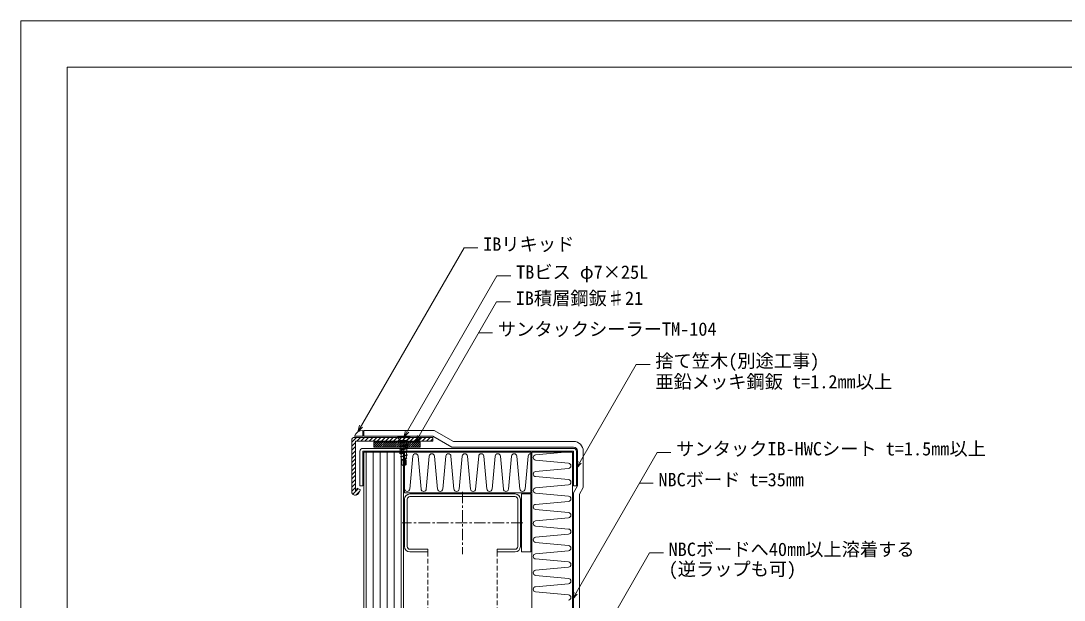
# Model space of a CAD drawing. Units: millimetres, scale not verified. Extents: x -840 to 840, y -594 to 594.
# Drawn here: x -840 to 61, y 94 to 594 of the extents above; entities that cross this region are included whole.
import ezdxf
from ezdxf.enums import TextEntityAlignment as Align

# ---------------------------------------------------------------- set-up
doc = ezdxf.new("R2010")
doc.units = ezdxf.units.MM
doc.header["$LTSCALE"] = 2
doc.linetypes.add('CHAIN1', pattern=[8, 5, -1, 1, -1])
doc.linetypes.add('DASHED2', pattern=[3, 2, -1])
for name, color, linetype, lineweight in [('0-0_断熱材', 4, 'Continuous', 9), ('0-1_輪郭線', 2, 'Continuous', 9), ('0-2_図面枠', 7, 'Continuous', 9), ('0-3_文字', 5, 'Continuous', 9), ('0-7_鋼材(C型・H鋼ｅｔｃ)', 7, 'Continuous', 9), ('0-8_中心線', 2, 'CHAIN1', 9), ('0-9_鋼材(受け鋼鈑)', 7, 'Continuous', 9), ('0-A_躯体', 7, 'Continuous', 9), ('0-B_IBｼｰﾄ', 7, 'Continuous', 9), ('0-C_寸法線', 7, 'Continuous', 9), ('0-D_部材(積層鋼板)', 4, 'Continuous', 9), ('0-F_IBリキッド', 7, 'Continuous', 9), ('1-0_部材(ﾋﾞｽ類)', 7, 'Continuous', 9), ('1-6_ブチルﾃｰﾌﾟ', 4, 'Continuous', 9)]:
    doc.layers.add(name, color=color, linetype=linetype, lineweight=lineweight)
doc.styles.add('ＭＳ ゴシック', font='')
doc.styles.get('ＭＳ ゴシック').set_extended_font_data('MS Gothic')

msp = doc.modelspace()

# ---------------------------------------------------------------- linework, layer by layer
at = {"layer": '0-0_断熱材'}
for p, q in [((-501.591, 218.28), (-504.192, 189.811)), ((-497.085, 218.28), (-494.484, 189.811)), ((-487.377, 218.28), (-489.977, 189.811)), ((-482.87, 218.28), (-480.269, 189.811)), ((-473.162, 218.28), (-475.763, 189.811)), ((-468.655, 218.28), (-466.055, 189.811)), ((-458.947, 218.28), (-461.548, 189.811)), ((-454.44, 218.28), (-451.84, 189.811)), ((-444.733, 218.28), (-447.333, 189.811)), ((-440.226, 218.28), (-437.625, 189.811)), ((-430.518, 218.28), (-433.118, 189.811)), ((-426.011, 218.28), (-423.41, 189.811)), ((-416.303, 218.28), (-418.904, 189.811)), ((-411.796, 218.28), (-409.196, 189.811)), ((-402.088, 218.28), (-404.689, 189.811)), ((-370.367, 221.546), (-395.549, 219.245)), ((-367.08, 212.138), (-395.549, 214.738)), ((-367.08, 207.631), (-395.549, 205.031)), ((-367.08, 197.923), (-395.549, 200.524)), ((-367.08, 193.416), (-395.549, 190.816)), ((-367.08, 183.709), (-395.549, 186.309)), ((-367.08, 179.202), (-395.549, 176.601)), ((-367.08, 169.494), (-395.549, 172.094)), ((-367.08, 164.987), (-395.549, 162.386)), ((-367.08, 155.279), (-395.549, 157.88)), ((-367.08, 150.772), (-395.549, 148.172)), ((-367.08, 141.064), (-395.549, 143.665)), ((-367.08, 136.557), (-395.549, 133.957)), ((-367.08, 126.85), (-395.549, 129.45)), ((-367.08, 122.343), (-395.549, 119.742)), ((-367.08, 112.635), (-395.549, 115.235)), ((-367.08, 108.128), (-395.549, 105.527)), ((-367.08, 98.42), (-395.549, 101.021))]:
    msp.add_line(p, q, dxfattribs=at)
at = {"layer": '0-0_断熱材', "color": 7}
msp.add_line((-398.815, -23.655), (-398.815, 221.546), dxfattribs=at)
at = {"layer": '0-0_断熱材', "color": 7, "linetype": 'DASHED2'}
for p, q in [((-488.715, -444.454), (-488.715, 135.546)), ((-428.715, -444.454), (-428.715, 135.546))]:
    msp.add_line(p, q, dxfattribs=at)
at = {"layer": '0-0_断熱材', "color": 7}
msp.add_lwpolyline([(-508.715, 221.546), (-399.815, 221.546), (-399.815, 186.546), (-508.715, 186.546)], close=True, dxfattribs=at)
msp.add_lwpolyline([(-398.815, 221.546), (-363.815, 221.546), (-363.815, -104.155)], dxfattribs=at)
at = {"layer": '0-0_断熱材'}
for centre, start, end in [((-499.338, 218.069), 5.35135, 174.64865), ((-485.123, 218.069), 5.35135, 174.64865), ((-470.909, 218.069), 5.35135, 174.64865), ((-456.694, 218.069), 5.35135, 174.64865), ((-442.479, 218.069), 5.35135, 174.64865), ((-428.264, 218.069), 5.35135, 174.64865), ((-414.05, 218.069), 5.35135, 174.64865), ((-399.835, 218.069), 89.49125, 174.64865), ((-395.338, 216.992), 95.35135, 264.64865), ((-367.292, 209.885), 275.35135, 84.64865), ((-395.338, 202.777), 95.35135, 264.64865), ((-506.445, 190.022), 185.35135, 354.64865), ((-492.231, 190.022), 185.35135, 354.64865), ((-478.016, 190.022), 185.35135, 354.64865), ((-463.801, 190.022), 185.35135, 354.64865), ((-449.586, 190.022), 185.35135, 354.64865), ((-435.372, 190.022), 185.35135, 354.64865), ((-421.157, 190.022), 185.35135, 354.64865), ((-406.942, 190.022), 185.35135, 354.64865), ((-395.338, 188.562), 95.35135, 264.64865), ((-367.292, 195.67), 275.35135, 84.64865), ((-367.292, 181.455), 275.35135, 84.64865), ((-395.338, 174.348), 95.35135, 264.64865), ((-395.338, 160.133), 95.35135, 264.64865), ((-367.292, 167.24), 275.35135, 84.64865), ((-367.292, 153.026), 275.35135, 84.64865), ((-395.338, 145.918), 95.35135, 264.64865), ((-367.292, 138.811), 275.35135, 84.64865), ((-395.338, 131.704), 95.35135, 264.64865), ((-367.292, 124.596), 275.35135, 84.64865), ((-395.338, 117.489), 95.35135, 264.64865), ((-367.292, 110.381), 275.35135, 84.64865), ((-395.338, 103.274), 95.35135, 264.64865), ((-367.292, 96.167), 275.35135, 84.64865)]:
    msp.add_arc(centre, 2.263, start, end, dxfattribs=at)
at = {"layer": '0-1_輪郭線'}
msp.add_lwpolyline([(800, 554), (-800, 554), (-800, -554), (800, -554)], close=True, dxfattribs=at)
at = {"layer": '0-2_図面枠'}
msp.add_lwpolyline([(840, -594), (840, 594), (-840, 594), (-840, -594)], close=True, dxfattribs=at)
at = {"layer": '0-7_鋼材(C型・H鋼ｅｔｃ)'}
for p, q in [((-508.715, 180.946), (-508.715, 140.146)), ((-506.415, 140.146), (-506.415, 180.946)), ((-413.315, 185.546), (-504.115, 185.546)), ((-504.115, 183.246), (-413.315, 183.246)), ((-411.015, 180.946), (-411.015, 140.146)), ((-408.715, 140.146), (-408.715, 180.946))]:
    msp.add_line(p, q, dxfattribs=at)
for points in [[(-504.115, 135.546), (-488.715, 135.546), (-488.715, 137.846), (-504.115, 137.846)], [(-413.315, 137.846), (-428.715, 137.846), (-428.715, 135.546), (-413.315, 135.546)]]:
    msp.add_lwpolyline(points, dxfattribs=at)
for centre, radius, start, end in [((-504.115, 180.946), 4.6, 90, 180), ((-504.115, 180.946), 2.3, 90, 180), ((-413.315, 180.946), 4.6, 0, 90), ((-413.315, 180.946), 2.3, 0, 90), ((-504.115, 140.146), 4.6, 180, 270), ((-504.115, 140.146), 2.3, 180, 270), ((-413.315, 140.146), 2.3, 270, 0), ((-413.315, 140.146), 4.6, 270, 0)]:
    msp.add_arc(centre, radius, start, end, dxfattribs=at)
at = {"layer": '0-8_中心線'}
for p, q in [((-509.389, 205.248), (-509.389, 236.17)), ((-458.715, 187.546), (-458.715, 133.546)), ((-406.715, 160.546), (-510.715, 160.546))]:
    msp.add_line(p, q, dxfattribs=at)
at = {"layer": '0-9_鋼材(受け鋼鈑)'}
msp.add_line((-362.815, 224.946), (-544.815, 224.946), dxfattribs=at)
for points in [[(-547.215, 222.546), (-547.215, 192.546), (-544.815, 192.546)], [(-544.815, 192.546), (-544.815, 222.546), (-362.815, 222.546), (-362.815, 192.546), (-360.415, 192.546), (-360.415, 222.546)]]:
    msp.add_lwpolyline(points, dxfattribs=at)
for centre, start, end in [((-544.815, 222.546), 90, 180), ((-362.815, 222.546), 0, 90)]:
    msp.add_arc(centre, 2.4, start, end, dxfattribs=at)
at = {"layer": '0-A_躯体'}
for p, q in [((-543.815, 221.546), (-509.715, 221.546)), ((-543.815, -144.496), (-543.815, 221.546)), ((-509.715, -128.797), (-509.715, 221.546)), ((-407.715, 135.546), (-399.815, 135.546))]:
    msp.add_line(p, q, dxfattribs=at)
at = {"layer": '0-A_躯体', "color": 4}
for p, q in [((-541.765, -128.797), (-541.765, 221.546)), ((-535.765, -128.797), (-535.765, 221.546)), ((-529.765, -128.797), (-529.765, 221.546)), ((-523.765, -128.797), (-523.765, 221.546)), ((-517.765, -128.797), (-517.765, 221.546)), ((-511.765, -128.797), (-511.765, 221.546))]:
    msp.add_line(p, q, dxfattribs=at)
at = {"layer": '0-A_躯体'}
msp.add_lwpolyline([(-407.715, 135.546), (-407.715, 185.546), (-399.815, 185.546), (-399.815, 135.546)], dxfattribs=at)
at = {"layer": '0-B_IBｼｰﾄ'}
for p, q in [((-483.05, 240.446), (-543.889, 240.446)), ((-543.889, 235.446), (-543.889, 240.446)), ((-484.389, 235.446), (-543.889, 235.446)), ((-484.389, 235.446), (-467.935, 225.946)), ((-483.05, 240.446), (-466.595, 230.946)), ((-362.815, 225.946), (-467.935, 225.946)), ((-362.815, 230.946), (-466.595, 230.946)), ((-359.415, 192.546), (-359.415, 222.546)), ((-354.415, 191.206), (-354.415, 222.546)), ((-359.415, 192.546), (-362.815, 186.657)), ((-354.415, 191.206), (-357.815, 185.317)), ((-362.815, 61.572), (-362.815, 186.657)), ((-357.815, 62.912), (-357.815, 185.317))]:
    msp.add_line(p, q, dxfattribs=at)
for radius in [8.4, 3.4]:
    msp.add_arc((-362.815, 222.546), radius, 0, 90, dxfattribs=at)
at = {"layer": '0-C_寸法線'}
for p, q in [((-444.673, 324.748), (-432.673, 324.748)), ((-363.815, 94.807), (-290.703, 221.441)), ((-290.703, 221.441), (-278.703, 221.441)), ((-306.1, 194.773), (-294.1, 194.773)), ((-357.815, 29.76), (-297.282, 134.607)), ((-297.282, 134.607), (-285.282, 134.607))]:
    msp.add_line(p, q, dxfattribs=at)
for points in [[(-549.191, 239.067), (-457.377, 398.095), (-445.377, 398.095)], [(-509.389, 234.606), (-428.945, 373.942), (-416.945, 373.942)], [(-499.215, 230.279), (-429.277, 351.417), (-417.277, 351.417)], [(-360.415, 207.856), (-308.748, 297.347), (-296.748, 297.347)], [(-544.948, 243.31), (-549.191, 239.067), (-547.638, 244.863)], [(-505.147, 238.849), (-509.389, 234.606), (-507.837, 240.402)], [(-494.972, 234.522), (-499.215, 230.279), (-497.662, 236.075)], [(-356.172, 212.099), (-360.415, 207.856), (-358.862, 213.652)], [(-359.572, 99.049), (-363.815, 94.807), (-362.262, 100.602)]]:
    msp.add_lwpolyline(points, dxfattribs=at)
at = {"layer": '0-D_部材(積層鋼板)'}
for p, q in [((-554.389, 230.383), (-550.327, 234.446)), ((-549.958, 231.279), (-546.791, 234.446)), ((-546.422, 231.279), (-543.256, 234.446)), ((-542.887, 231.279), (-539.72, 234.446)), ((-539.351, 231.279), (-536.185, 234.446)), ((-535.816, 231.279), (-532.649, 234.446)), ((-532.28, 231.279), (-529.114, 234.446)), ((-528.745, 231.279), (-525.578, 234.446)), ((-525.209, 231.279), (-522.042, 234.446)), ((-521.674, 231.279), (-518.507, 234.446)), ((-518.138, 231.279), (-514.971, 234.446)), ((-514.603, 231.279), (-511.436, 234.446)), ((-507.531, 231.279), (-504.365, 234.446)), ((-503.996, 231.279), (-500.829, 234.446)), ((-500.46, 231.279), (-497.294, 234.446)), ((-496.925, 231.279), (-493.758, 234.446)), ((-493.389, 231.279), (-490.223, 234.446)), ((-489.854, 231.279), (-486.687, 234.446)), ((-554.389, 226.847), (-551.223, 230.014)), ((-554.389, 223.312), (-551.223, 226.478)), ((-551.223, 188.439), (-551.223, 230.779)), ((-486.318, 231.279), (-484.389, 233.208)), ((-554.389, 219.776), (-551.223, 222.943)), ((-554.389, 216.241), (-551.223, 219.407)), ((-554.389, 212.705), (-551.223, 215.872)), ((-554.389, 209.17), (-551.223, 212.336)), ((-554.389, 205.634), (-551.223, 208.801)), ((-554.389, 202.099), (-551.223, 205.265)), ((-554.389, 198.563), (-551.223, 201.73)), ((-554.389, 195.028), (-551.223, 198.194)), ((-554.389, 191.492), (-551.223, 194.659)), ((-554.389, 187.956), (-551.223, 191.123)), ((-553.456, 185.355), (-548.693, 190.118)), ((-550.781, 184.493), (-547.598, 187.676))]:
    msp.add_line(p, q, dxfattribs=at)
at = {"layer": '0-D_部材(積層鋼板)', "color": 7}
for p, q in [((-554.389, 231.946), (-554.389, 187.565)), ((-551.223, 188.439), (-551.223, 230.779))]:
    msp.add_line(p, q, dxfattribs=at)
at = {"layer": '0-D_部材(積層鋼板)'}
for points in [[(-550.723, 231.279), (-509.389, 231.279), (-509.389, 234.446), (-551.889, 234.446)], [(-511.067, 231.279), (-509.389, 232.956), (-507.9, 234.446)], [(-554.389, 231.946), (-554.389, 187.565), (-554.389, 187.571)], [(-548.562, 186.007), (-546.815, 189.034), (-549.557, 190.617), (-550.869, 188.345)]]:
    msp.add_lwpolyline(points, dxfattribs=at)
at = {"layer": '0-D_部材(積層鋼板)', "color": 7}
for points in [[(-550.723, 231.279), (-484.389, 231.279), (-484.389, 234.446), (-551.889, 234.446)], [(-548.562, 186.007), (-546.815, 189.034), (-549.557, 190.617), (-550.869, 188.345)]]:
    msp.add_lwpolyline(points, dxfattribs=at)
at = {"layer": '0-D_部材(積層鋼板)'}
msp.add_lwpolyline([(-484.389, 231.279), (-484.389, 234.446), (-509.389, 234.446), (-509.389, 231.279)], close=True, dxfattribs=at)
for centre, radius, start, end in [((-551.889, 231.946), 2.5, 90, 180), ((-550.723, 230.779), 0.5, 90, 180), ((-551.267, 187.568), 3.123, 179.94418, 330), ((-551.033, 188.439), 0.19, 180, 330)]:
    msp.add_arc(centre, radius, start, end, dxfattribs=at)
at = {"layer": '0-D_部材(積層鋼板)', "color": 7}
for centre, radius, start, end in [((-551.889, 231.946), 2.5, 90, 180), ((-550.723, 230.779), 0.5, 90, 180), ((-551.267, 187.568), 3.123, 179.94418, 330), ((-551.033, 188.439), 0.19, 180, 330)]:
    msp.add_arc(centre, radius, start, end, dxfattribs=at)
at = {"layer": '0-F_IBリキッド'}
for q in [(-551.889, 235.446), (-544.889, 240.446)]:
    msp.add_line((-544.889, 235.446), q, dxfattribs=at)
msp.add_arc((-544.889, 233.046), 7.4, 90, 161.07536, dxfattribs=at)
at = {"layer": '1-0_部材(ﾋﾞｽ類)'}
for p, q in [((-514.903, 234.606), (-503.876, 234.606)), ((-514.903, 234.606), (-514.903, 234.446)), ((-514.903, 234.446), (-503.876, 234.446)), ((-512.156, 231.698), (-514.903, 234.446)), ((-506.623, 231.698), (-503.876, 234.446)), ((-503.876, 234.606), (-503.876, 234.446)), ((-512.156, 231.698), (-506.623, 231.698)), ((-512.156, 231.698), (-512.156, 230.491)), ((-512.156, 230.491), (-506.623, 230.491)), ((-511.896, 227.051), (-511.896, 230.167)), ((-511.889, 230.4), (-511.889, 230.491)), ((-511.889, 223.957), (-511.889, 226.253)), ((-510.936, 230.401), (-510.916, 230.401)), ((-510.936, 230.314), (-510.916, 230.314)), ((-506.896, 228.577), (-506.896, 230.491)), ((-506.889, 225.481), (-506.889, 227.751)), ((-506.623, 231.698), (-506.623, 230.491)), ((-512.262, 217.775), (-511.767, 217.775)), ((-511.889, 220.894), (-511.889, 223.159)), ((-511.767, 220.03), (-511.629, 217.83)), ((-511.767, 217.775), (-506.929, 219.288)), ((-506.214, 219.288), (-511.767, 217.775)), ((-506.929, 218.793), (-511.767, 217.473)), ((-511.629, 217.473), (-511.464, 215.165)), ((-506.709, 216.635), (-511.629, 215.095)), ((-507.067, 216.415), (-511.629, 214.958)), ((-507.48, 214.608), (-507.212, 216.357)), ((-507.068, 218.746), (-507.212, 216.551)), ((-506.709, 216.635), (-507.067, 216.415)), ((-506.929, 221.57), (-507.012, 219.288)), ((-506.709, 216.635), (-507.012, 216.635)), ((-506.214, 219.288), (-506.929, 219.288)), ((-506.214, 219.288), (-506.929, 218.793)), ((-506.889, 222.419), (-506.889, 224.656)), ((-511.767, 215.095), (-511.629, 215.095)), ((-511.199, 214.608), (-511.464, 215.025)), ((-510.979, 211.11), (-511.364, 210.625)), ((-509.389, 209.608), (-511.364, 210.625)), ((-510.979, 211.11), (-510.979, 214.608)), ((-509.339, 209.633), (-510.979, 211.11)), ((-509.389, 214.608), (-508.594, 215.928)), ((-509.389, 209.608), (-509.389, 214.608)), ((-509.389, 209.674), (-507.634, 210.928)), ((-509.389, 209.608), (-507.332, 210.625)), ((-509.015, 215.229), (-507.634, 215.229)), ((-507.634, 210.928), (-507.634, 215.229)), ((-507.332, 210.625), (-507.634, 210.928))]:
    msp.add_line(p, q, dxfattribs=at)
for points in [[(-505.692, 228.443), (-506.929, 228.581), (-511.767, 227.068), (-513.087, 226.892), (-511.767, 226.188), (-506.929, 227.728)], [(-505.692, 225.348), (-506.929, 225.486), (-511.767, 223.973), (-513.087, 223.797), (-511.767, 223.093), (-506.929, 224.633)], [(-505.692, 222.285), (-506.929, 222.423), (-511.767, 220.91), (-513.087, 220.734), (-511.767, 220.03), (-506.929, 221.57)]]:
    msp.add_lwpolyline(points, close=True, dxfattribs=at)
for points in [[(-505.934, 228.47), (-506.876, 228.356), (-507.205, 228.301), (-507.534, 228.239), (-507.862, 228.169), (-508.189, 228.093), (-508.516, 228.009), (-508.841, 227.919), (-509.166, 227.823), (-509.488, 227.722), (-509.81, 227.615), (-509.989, 227.547), (-510.171, 227.48), (-510.357, 227.412), (-510.547, 227.345), (-510.742, 227.277), (-510.94, 227.21), (-511.143, 227.142), (-511.35, 227.075), (-511.562, 227.007), (-511.779, 226.94), (-511.906, 226.916), (-512.035, 226.896), (-512.164, 226.878), (-512.293, 226.864), (-512.422, 226.852), (-512.55, 226.842), (-512.677, 226.835), (-512.802, 226.831), (-512.925, 226.828), (-512.966, 226.828)], [(-505.934, 225.375), (-506.876, 225.261), (-507.205, 225.207), (-507.534, 225.144), (-507.862, 225.075), (-508.189, 224.998), (-508.516, 224.914), (-508.841, 224.825), (-509.166, 224.729), (-509.488, 224.627), (-509.81, 224.52), (-509.989, 224.452), (-510.171, 224.385), (-510.357, 224.317), (-510.547, 224.25), (-510.742, 224.182), (-510.94, 224.115), (-511.143, 224.047), (-511.35, 223.98), (-511.562, 223.912), (-511.779, 223.845), (-511.906, 223.821), (-512.035, 223.801), (-512.164, 223.783), (-512.293, 223.769), (-512.422, 223.757), (-512.55, 223.748), (-512.677, 223.741), (-512.802, 223.736), (-512.925, 223.733), (-512.966, 223.733)], [(-505.692, 228.443), (-506.884, 228.29), (-507.219, 228.23), (-507.552, 228.163), (-507.882, 228.089), (-508.21, 228.01), (-508.536, 227.925), (-508.859, 227.834), (-509.179, 227.737), (-509.496, 227.636), (-509.81, 227.528), (-509.989, 227.461), (-510.171, 227.393), (-510.357, 227.326), (-510.547, 227.258), (-510.742, 227.191), (-510.94, 227.123), (-511.143, 227.056), (-511.35, 226.988), (-511.562, 226.921), (-511.779, 226.853), (-511.891, 226.837), (-512.008, 226.823), (-512.128, 226.81), (-512.253, 226.798), (-512.38, 226.787), (-512.51, 226.776), (-512.642, 226.767), (-512.775, 226.758), (-512.829, 226.755)], [(-505.692, 225.348), (-506.884, 225.195), (-507.219, 225.135), (-507.552, 225.068), (-507.882, 224.995), (-508.21, 224.915), (-508.536, 224.83), (-508.859, 224.739), (-509.179, 224.643), (-509.496, 224.541), (-509.81, 224.434), (-509.989, 224.366), (-510.171, 224.299), (-510.357, 224.231), (-510.547, 224.164), (-510.742, 224.096), (-510.94, 224.029), (-511.143, 223.961), (-511.35, 223.894), (-511.562, 223.826), (-511.779, 223.759), (-511.891, 223.743), (-512.008, 223.728), (-512.128, 223.715), (-512.253, 223.703), (-512.38, 223.692), (-512.51, 223.682), (-512.642, 223.672), (-512.775, 223.663), (-512.829, 223.66)], [(-511.21, 230.491), (-512.244, 230.353), (-510.924, 229.649), (-508.279, 230.491)], [(-510.936, 230.401), (-511.063, 230.377), (-511.191, 230.356), (-511.321, 230.339), (-511.45, 230.325), (-511.579, 230.313), (-511.707, 230.303), (-511.834, 230.296), (-511.959, 230.292), (-512.081, 230.289), (-512.123, 230.289)], [(-510.936, 230.314), (-511.048, 230.298), (-511.164, 230.284), (-511.285, 230.271), (-511.409, 230.259), (-511.537, 230.248), (-511.667, 230.237), (-511.798, 230.228), (-511.932, 230.219), (-511.986, 230.216)], [(-510.647, 230.491), (-510.719, 230.468), (-510.936, 230.401), (-510.916, 230.401)], [(-510.379, 230.491), (-510.507, 230.449), (-510.719, 230.382), (-510.936, 230.314), (-510.916, 230.314)], [(-505.934, 222.312), (-506.876, 222.198), (-507.205, 222.144), (-507.534, 222.082), (-507.862, 222.012), (-508.189, 221.935), (-508.516, 221.852), (-508.841, 221.762), (-509.166, 221.666), (-509.488, 221.564), (-509.81, 221.457), (-509.989, 221.39), (-510.171, 221.322), (-510.357, 221.255), (-510.547, 221.187), (-510.742, 221.12), (-510.94, 221.052), (-511.143, 220.985), (-511.35, 220.917), (-511.562, 220.85), (-511.779, 220.782), (-511.906, 220.758), (-512.035, 220.738), (-512.164, 220.721), (-512.293, 220.706), (-512.422, 220.694), (-512.55, 220.685), (-512.677, 220.678), (-512.802, 220.673), (-512.925, 220.67), (-512.966, 220.67)], [(-505.692, 222.285), (-506.884, 222.133), (-507.219, 222.072), (-507.552, 222.005), (-507.882, 221.932), (-508.21, 221.852), (-508.536, 221.767), (-508.859, 221.676), (-509.179, 221.58), (-509.496, 221.478), (-509.81, 221.371), (-509.989, 221.303), (-510.171, 221.236), (-510.357, 221.168), (-510.547, 221.101), (-510.742, 221.033), (-510.94, 220.966), (-511.143, 220.898), (-511.35, 220.831), (-511.562, 220.763), (-511.779, 220.696), (-511.891, 220.68), (-512.008, 220.665), (-512.128, 220.652), (-512.253, 220.64), (-512.38, 220.629), (-512.51, 220.619), (-512.642, 220.609), (-512.775, 220.6), (-512.829, 220.597)], [(-511.767, 217.775), (-512.262, 217.775), (-511.767, 217.473)], [(-507.012, 216.635), (-511.629, 215.095), (-511.767, 215.095), (-511.629, 214.958)], [(-511.364, 210.625), (-511.364, 214.608), (-507.332, 214.608), (-507.332, 210.625)], [(-509.389, 209.678), (-508.074, 211.462), (-508.074, 214.608)]]:
    msp.add_lwpolyline(points, dxfattribs=at)
at = {"layer": '1-6_ブチルﾃｰﾌﾟ'}
for p, q in [((-535.223, 229.498), (-534.441, 230.279)), ((-535.223, 227.73), (-532.674, 230.279)), ((-535.223, 225.962), (-530.906, 230.279)), ((-533.471, 225.946), (-529.138, 230.279)), ((-531.704, 225.946), (-527.37, 230.279)), ((-529.936, 225.946), (-525.603, 230.279)), ((-528.168, 225.946), (-523.835, 230.279)), ((-526.4, 225.946), (-522.067, 230.279)), ((-524.633, 225.946), (-520.299, 230.279)), ((-522.865, 225.946), (-518.531, 230.279)), ((-521.097, 225.946), (-516.764, 230.279)), ((-519.329, 225.946), (-514.996, 230.279)), ((-517.561, 225.946), (-513.228, 230.279)), ((-515.794, 225.946), (-511.46, 230.279)), ((-514.026, 225.946), (-509.693, 230.279)), ((-512.258, 225.946), (-507.925, 230.279)), ((-510.49, 225.946), (-506.157, 230.279)), ((-508.723, 225.946), (-504.389, 230.279)), ((-506.955, 225.946), (-502.622, 230.279)), ((-505.187, 225.946), (-500.854, 230.279)), ((-503.419, 225.946), (-499.086, 230.279)), ((-501.652, 225.946), (-497.318, 230.279)), ((-499.884, 225.946), (-495.55, 230.279)), ((-498.116, 225.946), (-495.223, 228.839)), ((-496.348, 225.946), (-495.223, 227.071))]:
    msp.add_line(p, q, dxfattribs=at)
at = {"layer": '1-6_ブチルﾃｰﾌﾟ', "color": 7}
msp.add_lwpolyline([(-535.223, 225.946), (-495.223, 225.946), (-495.223, 230.279), (-535.223, 230.279)], close=True, dxfattribs=at)
at = {"layer": '1-6_ブチルﾃｰﾌﾟ'}
msp.add_lwpolyline([(-535.223, 225.946), (-495.223, 225.946), (-495.223, 230.279), (-535.223, 230.279)], close=True, dxfattribs=at)

# ---------------------------------------------------------------- texts
at = {"layer": '0-3_文字', "color": 7, "style": 'ＭＳ ゴシック'}
for s, p in [('IBリキッド', (-440.836, 392.036)), ('TBビス φ7×25L', (-412.404, 367.883)), ('IB積層鋼鈑♯21', (-412.736, 345.358)), ('サンタックシーラーTM-104', (-428.133, 318.689)), ('捨て笠木(別途工事)', (-292.207, 291.288)), ('亜鉛メッキ鋼鈑 t=1.2㎜以上', (-292.207, 273.288)), ('サンタックIB-HWCシート t=1.5㎜以上', (-274.163, 215.382)), ('NBCボード t=35㎜', (-289.559, 188.714)), ('NBCボードへ40㎜以上溶着する', (-280.742, 128.548)), ('(逆ラップも可)', (-280.742, 111.548))]:
    msp.add_text(s, height=11.54, dxfattribs=at).set_placement(p, align=Align.BOTTOM_LEFT)

doc.saveas('drawing.dxf')
